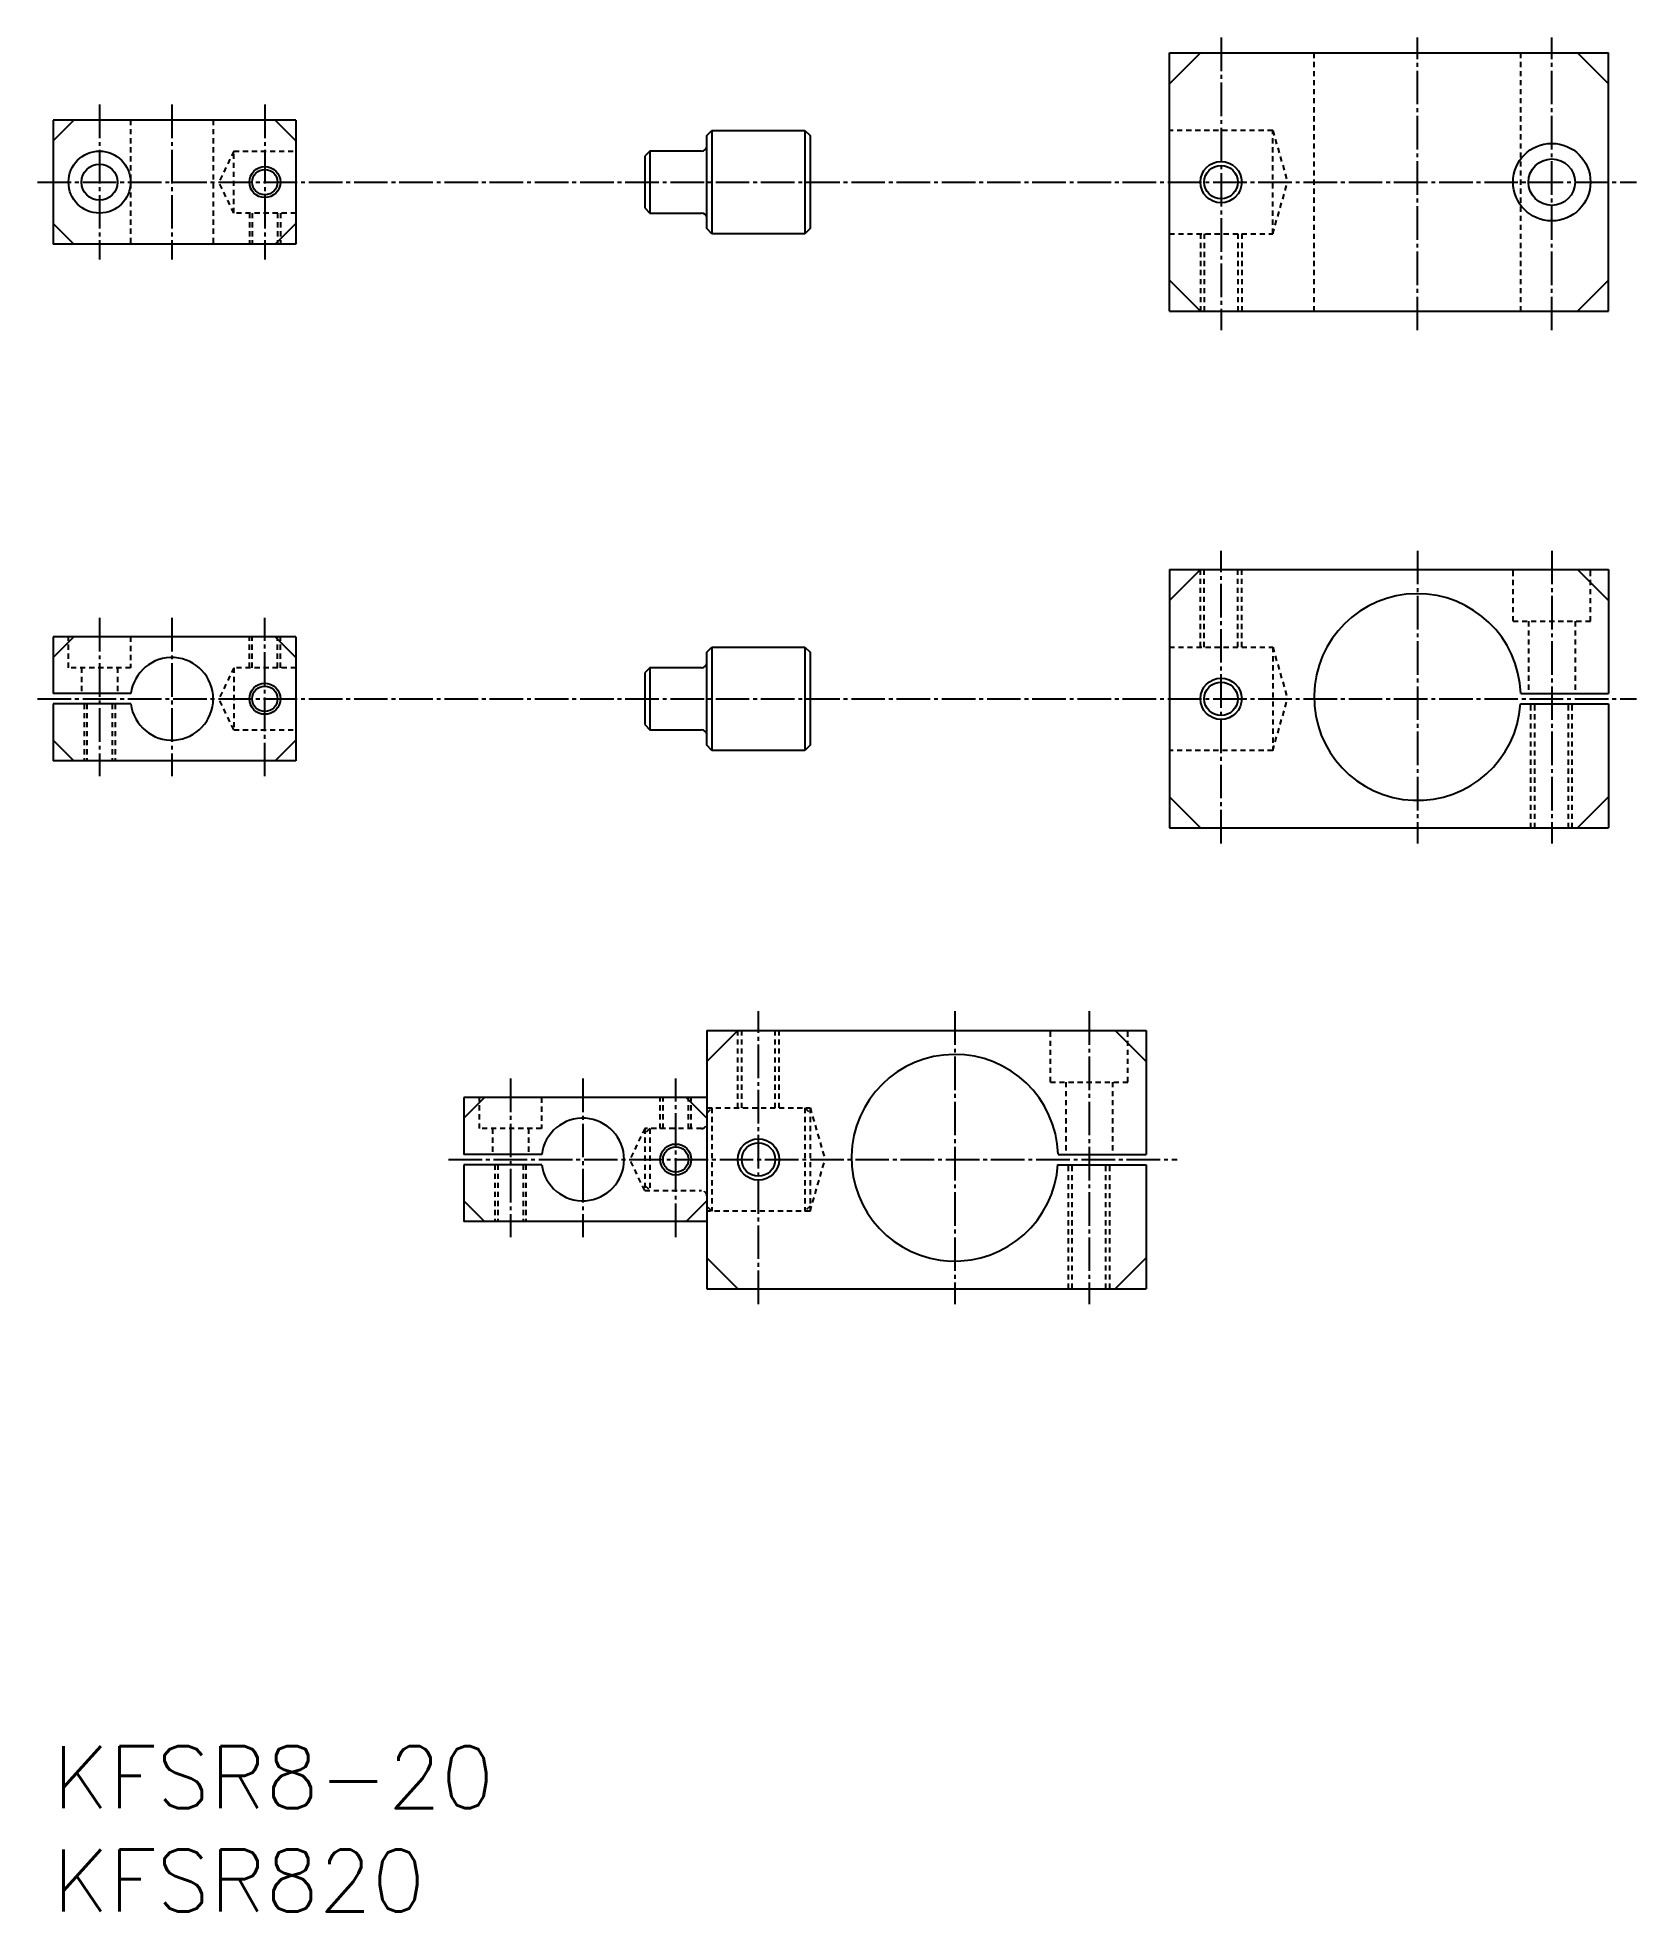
# Model space of a CAD drawing. Extents: x -291 to -136, y -3972 to -3791.
import ezdxf

# ---------------------------------------------------------------- set-up
doc = ezdxf.new("R2010")
doc.units = 0
doc.header["$LTSCALE"] = 0.25
doc.linetypes.add('CENTER', pattern=[17.5, 13, -1.5, 1.5, -1.5])
doc.linetypes.add('DASHED', pattern=[3.5, 2, -1.5])
doc.layers.get('0').update_dxf_attribs({"linetype": 'CONTINUOUS'})
doc.layers.add('CENTER', color=1, linetype='CENTER')
doc.styles.get("Standard").update_dxf_attribs({"font": 'txt', "bigfont": 'BIGFONT'})

msp = doc.modelspace()

# ---------------------------------------------------------------- linework, layer by layer
at = {"color": 7, "linetype": 'CONTINUOUS'}
for p, q in [((-181.3, -3792.6), (-138.8, -3792.6)), ((-181.3, -3817.6), (-181.3, -3792.6)), ((-181.3, -3795.6), (-178.3, -3792.6)), ((-141.8, -3792.6), (-138.8, -3795.6)), ((-138.8, -3817.6), (-138.8, -3792.6)), ((-265.82, -3799.1), (-289.32, -3799.1)), ((-289.32, -3799.1), (-289.32, -3811.1)), ((-289.32, -3801.1), (-287.32, -3799.1)), ((-267.82, -3799.1), (-265.82, -3801.1)), ((-265.82, -3799.1), (-265.82, -3811.1)), ((-226.06, -3800.6), (-225.56, -3800.1)), ((-226.06, -3809.6), (-226.06, -3800.6)), ((-225.56, -3800.1), (-216.56, -3800.1)), ((-216.56, -3800.1), (-216.06, -3800.6)), ((-216.06, -3800.6), (-216.06, -3809.6)), ((-231.56, -3802.1), (-232.06, -3802.6)), ((-232.06, -3802.6), (-232.06, -3807.6)), ((-226.56, -3802.1), (-231.56, -3802.1)), ((-231.56, -3802.1), (-231.56, -3808.1)), ((-232.06, -3807.6), (-231.56, -3808.1)), ((-231.56, -3808.1), (-226.56, -3808.1)), ((-289.32, -3809.1), (-287.32, -3811.1)), ((-267.82, -3811.1), (-265.82, -3809.1)), ((-225.56, -3810.1), (-226.06, -3809.6)), ((-216.56, -3810.1), (-225.56, -3810.1)), ((-216.06, -3809.6), (-216.56, -3810.1)), ((-265.82, -3811.1), (-289.32, -3811.1)), ((-178.3, -3817.6), (-181.3, -3814.6)), ((-141.8, -3817.6), (-138.8, -3814.6)), ((-181.3, -3817.6), (-138.8, -3817.6)), ((-181.3, -3842.6), (-181.3, -3867.6)), ((-181.3, -3842.6), (-138.8, -3842.6)), ((-181.3, -3845.6), (-178.3, -3842.6)), ((-141.8, -3842.6), (-138.8, -3845.6)), ((-138.8, -3842.6), (-138.8, -3854.6)), ((-265.82, -3849.1), (-289.32, -3849.1)), ((-289.32, -3849.1), (-289.32, -3854.6)), ((-289.32, -3851.1), (-287.32, -3849.1)), ((-267.82, -3849.1), (-265.82, -3851.1)), ((-265.82, -3849.1), (-265.82, -3861.1)), ((-226.06, -3850.6), (-225.56, -3850.1)), ((-226.06, -3859.6), (-226.06, -3850.6)), ((-225.56, -3850.1), (-216.56, -3850.1)), ((-216.56, -3850.1), (-216.06, -3850.6)), ((-216.06, -3850.6), (-216.06, -3859.6)), ((-231.56, -3852.1), (-232.06, -3852.6)), ((-232.06, -3852.6), (-232.06, -3857.6)), ((-231.56, -3852.1), (-231.56, -3858.1)), ((-226.56, -3852.1), (-231.56, -3852.1)), ((-281.79, -3854.6), (-289.32, -3854.6)), ((-147.3, -3854.6), (-138.8, -3854.6)), ((-289.32, -3855.6), (-289.32, -3861.1)), ((-281.79, -3855.6), (-289.32, -3855.6)), ((-147.32, -3855.6), (-138.8, -3855.6)), ((-138.8, -3855.6), (-138.8, -3867.6)), ((-232.06, -3857.6), (-231.56, -3858.1)), ((-231.56, -3858.1), (-226.56, -3858.1)), ((-289.32, -3859.1), (-287.32, -3861.1)), ((-265.82, -3859.1), (-267.82, -3861.1)), ((-225.56, -3860.1), (-226.06, -3859.6)), ((-216.56, -3860.1), (-225.56, -3860.1)), ((-216.06, -3859.6), (-216.56, -3860.1)), ((-265.82, -3861.1), (-289.32, -3861.1)), ((-178.3, -3867.6), (-181.3, -3864.6)), ((-138.8, -3864.6), (-141.8, -3867.6)), ((-181.3, -3867.6), (-138.8, -3867.6)), ((-226.06, -3887.18), (-183.56, -3887.18)), ((-226.06, -3887.18), (-226.06, -3912.18)), ((-226.06, -3890.18), (-223.06, -3887.18)), ((-183.56, -3890.18), (-186.56, -3887.18)), ((-183.56, -3887.18), (-183.56, -3899.18)), ((-249.56, -3893.68), (-249.56, -3899.18)), ((-226.06, -3893.68), (-249.56, -3893.68)), ((-249.56, -3895.68), (-247.56, -3893.68)), ((-228.06, -3893.68), (-226.06, -3895.68)), ((-242.03, -3899.18), (-249.56, -3899.18)), ((-242.03, -3900.18), (-249.56, -3900.18)), ((-249.56, -3900.18), (-249.56, -3905.68)), ((-192.08, -3900.18), (-183.56, -3900.18)), ((-192.07, -3899.18), (-183.56, -3899.18)), ((-183.56, -3900.18), (-183.56, -3912.18)), ((-247.56, -3905.68), (-249.56, -3903.68)), ((-228.06, -3905.68), (-226.06, -3903.68)), ((-226.06, -3905.68), (-249.56, -3905.68)), ((-226.06, -3909.18), (-223.06, -3912.18)), ((-186.56, -3912.18), (-183.56, -3909.18)), ((-226.06, -3912.18), (-183.56, -3912.18))]:
    msp.add_line(p, q, dxfattribs=at)
at = {"color": 3, "linetype": 'DASHED'}
for p, q in [((-167.3, -3817.6), (-167.3, -3792.6)), ((-147.3, -3817.6), (-147.3, -3792.6)), ((-281.82, -3799.1), (-281.82, -3811.1)), ((-273.82, -3799.1), (-273.82, -3811.1)), ((-171.3, -3800.1), (-181.3, -3800.1)), ((-171.3, -3800.1), (-169.86, -3805.1)), ((-171.3, -3810.1), (-171.3, -3800.1)), ((-271.82, -3802.1), (-273.27, -3805.1)), ((-271.82, -3808.1), (-271.82, -3802.1)), ((-271.82, -3802.1), (-265.82, -3802.1)), ((-271.82, -3808.1), (-273.27, -3805.1)), ((-171.3, -3810.1), (-169.86, -3805.1)), ((-265.82, -3808.1), (-271.82, -3808.1)), ((-270.32, -3808.1), (-270.32, -3811.1)), ((-270.05, -3808.1), (-270.05, -3811.1)), ((-267.59, -3808.1), (-267.59, -3811.1)), ((-267.32, -3808.1), (-267.32, -3811.1)), ((-181.3, -3810.1), (-171.3, -3810.1)), ((-178.3, -3810.1), (-178.3, -3817.6)), ((-177.92, -3810.1), (-177.92, -3817.6)), ((-174.68, -3810.1), (-174.68, -3817.6)), ((-174.3, -3810.1), (-174.3, -3817.6)), ((-178.3, -3850.1), (-178.3, -3842.6)), ((-177.92, -3850.1), (-177.92, -3842.6)), ((-174.68, -3850.1), (-174.68, -3842.6)), ((-174.3, -3850.1), (-174.3, -3842.6)), ((-148.05, -3847.6), (-148.05, -3842.6)), ((-140.55, -3847.6), (-140.55, -3842.6)), ((-148.05, -3847.6), (-140.55, -3847.6)), ((-146.55, -3847.6), (-146.55, -3854.6)), ((-142.05, -3847.6), (-142.05, -3854.6)), ((-287.82, -3852.1), (-287.82, -3849.1)), ((-281.82, -3849.1), (-281.82, -3852.1)), ((-270.32, -3852.1), (-270.32, -3849.1)), ((-270.05, -3852.1), (-270.05, -3849.1)), ((-267.59, -3852.1), (-267.59, -3849.1)), ((-267.32, -3852.1), (-267.32, -3849.1)), ((-181.3, -3850.1), (-171.3, -3850.1)), ((-171.3, -3850.1), (-169.86, -3855.1)), ((-171.3, -3850.1), (-171.3, -3860.1)), ((-281.82, -3852.1), (-287.82, -3852.1)), ((-286.57, -3852.1), (-286.57, -3854.6)), ((-283.07, -3852.1), (-283.07, -3854.6)), ((-271.82, -3852.1), (-273.27, -3855.1)), ((-265.82, -3852.1), (-271.82, -3852.1)), ((-271.82, -3852.1), (-271.82, -3858.1)), ((-271.82, -3858.1), (-273.27, -3855.1)), ((-171.3, -3860.1), (-169.86, -3855.1)), ((-286.32, -3855.6), (-286.32, -3861.1)), ((-286.05, -3855.6), (-286.05, -3861.1)), ((-283.59, -3855.6), (-283.59, -3861.1)), ((-283.32, -3855.6), (-283.32, -3861.1)), ((-146.31, -3867.6), (-146.31, -3855.6)), ((-145.93, -3867.6), (-145.93, -3855.6)), ((-142.69, -3867.6), (-142.69, -3855.6)), ((-142.31, -3867.6), (-142.31, -3855.6)), ((-271.82, -3858.1), (-265.82, -3858.1)), ((-171.3, -3860.1), (-181.3, -3860.1)), ((-223.06, -3894.68), (-223.06, -3887.18)), ((-222.68, -3894.68), (-222.68, -3887.18)), ((-219.44, -3894.68), (-219.44, -3887.18)), ((-219.06, -3894.68), (-219.06, -3887.18)), ((-192.81, -3892.18), (-192.81, -3887.18)), ((-185.31, -3892.18), (-185.31, -3887.18)), ((-192.81, -3892.18), (-185.31, -3892.18)), ((-191.31, -3892.18), (-191.31, -3899.18)), ((-186.81, -3892.18), (-186.81, -3899.18)), ((-248.06, -3896.68), (-248.06, -3893.68)), ((-242.06, -3893.68), (-242.06, -3896.68)), ((-230.56, -3896.68), (-230.56, -3893.68)), ((-230.29, -3896.68), (-230.29, -3893.68)), ((-227.83, -3896.68), (-227.83, -3893.68)), ((-227.56, -3896.68), (-227.56, -3893.68)), ((-226.06, -3894.68), (-216.06, -3894.68)), ((-226.06, -3895.18), (-225.56, -3894.68)), ((-225.56, -3894.68), (-225.56, -3904.68)), ((-216.56, -3894.68), (-216.06, -3895.18)), ((-216.56, -3894.68), (-216.56, -3904.68)), ((-216.06, -3894.68), (-216.06, -3904.68)), ((-216.06, -3894.68), (-214.62, -3899.68)), ((-242.06, -3896.68), (-248.06, -3896.68)), ((-246.81, -3896.68), (-246.81, -3899.18)), ((-243.31, -3896.68), (-243.31, -3899.18)), ((-232.06, -3896.68), (-233.5, -3899.68)), ((-226.56, -3896.68), (-232.06, -3896.68)), ((-232.06, -3896.68), (-232.06, -3902.68)), ((-231.56, -3896.68), (-232.06, -3897.18)), ((-231.56, -3896.68), (-231.56, -3902.68)), ((-246.56, -3900.18), (-246.56, -3905.68)), ((-246.29, -3900.18), (-246.29, -3905.68)), ((-243.83, -3900.18), (-243.83, -3905.68)), ((-243.56, -3900.18), (-243.56, -3905.68)), ((-232.06, -3902.68), (-233.5, -3899.68)), ((-216.06, -3904.68), (-214.62, -3899.68)), ((-191.07, -3912.18), (-191.07, -3900.18)), ((-190.69, -3912.18), (-190.69, -3900.18)), ((-187.45, -3912.18), (-187.45, -3900.18)), ((-187.07, -3912.18), (-187.07, -3900.18)), ((-232.06, -3902.18), (-231.56, -3902.68)), ((-232.06, -3902.68), (-226.56, -3902.68)), ((-225.56, -3904.68), (-226.06, -3904.18)), ((-216.06, -3904.18), (-216.56, -3904.68)), ((-216.06, -3904.68), (-226.06, -3904.68))]:
    msp.add_line(p, q, dxfattribs=at)
at = {"color": 7, "linetype": 'CONTINUOUS'}
for centre, radius in [((-284.82, -3805.1), 3), ((-144.3, -3805.1), 3.75), ((-144.3, -3805.1), 2.25), ((-284.82, -3805.1), 1.75), ((-268.82, -3805.1), 1.23), ((-176.3, -3805.1), 1.62), ((-176.3, -3855.1), 1.62), ((-268.82, -3855.1), 1.23), ((-229.06, -3899.68), 1.23), ((-221.06, -3899.68), 1.62)]:
    msp.add_circle(centre, radius, dxfattribs=at)
at = {"color": 3, "linetype": 'CONTINUOUS'}
for centre, radius in [((-268.82, -3805.1), 1.5), ((-176.3, -3805.1), 2), ((-268.82, -3855.1), 1.5), ((-176.3, -3855.1), 2), ((-229.06, -3899.68), 1.5), ((-221.06, -3899.68), 2)]:
    msp.add_circle(centre, radius, dxfattribs=at)
at = {"color": 7, "linetype": 'CONTINUOUS'}
for centre, radius, start, end in [((-226.56, -3801.6), 0.5, 270, 0), ((-157.3, -3854.93), 10, 1.9011, 356.1683), ((-277.82, -3855.1), 4, 187.1808, 172.8192), ((-226.56, -3851.6), 0.5, 270, 0), ((-202.06, -3899.51), 10, 1.9011, 356.1683), ((-238.06, -3899.68), 4, 187.1808, 172.8192)]:
    msp.add_arc(centre, radius, start, end, dxfattribs=at)
at = {"color": 3, "linetype": 'DASHED'}
for centre, start, end in [((-226.56, -3896.18), 270, 0), ((-226.56, -3903.18), 0, 90)]:
    msp.add_arc(centre, 0.5, start, end, dxfattribs=at)
at = {"layer": 'CENTER', "color": 1, "linetype": 'CENTER'}
for p, q in [((-176.3, -3791.1), (-176.3, -3819.44)), ((-157.3, -3819.44), (-157.3, -3791.1)), ((-144.3, -3819.44), (-144.3, -3791.1)), ((-284.82, -3797.6), (-284.82, -3812.6)), ((-277.82, -3797.6), (-277.82, -3812.6)), ((-268.82, -3797.6), (-268.82, -3812.6)), ((-290.82, -3805.1), (-136.1, -3805.1)), ((-176.3, -3869.1), (-176.3, -3840.77)), ((-157.3, -3840.77), (-157.3, -3869.1)), ((-144.3, -3840.77), (-144.3, -3869.1)), ((-284.82, -3847.27), (-284.82, -3862.6)), ((-277.82, -3847.27), (-277.82, -3862.6)), ((-268.82, -3862.6), (-268.82, -3847.27)), ((-290.82, -3855.1), (-136.1, -3855.1)), ((-221.06, -3913.68), (-221.06, -3885.34)), ((-202.06, -3885.34), (-202.06, -3913.68)), ((-189.06, -3885.34), (-189.06, -3913.68)), ((-245.06, -3891.84), (-245.06, -3907.18)), ((-238.06, -3891.84), (-238.06, -3907.18)), ((-229.06, -3907.18), (-229.06, -3891.84)), ((-251.06, -3899.68), (-180.56, -3899.68))]:
    msp.add_line(p, q, dxfattribs=at)
at = {"layer": 'CENTER', "color": 7, "linetype": 'CONTINUOUS'}
for p, q in [((-225.56, -3800.1), (-225.56, -3810.1)), ((-216.56, -3800.1), (-216.56, -3810.1)), ((-225.56, -3850.1), (-225.56, -3860.1)), ((-216.56, -3850.1), (-216.56, -3860.1))]:
    msp.add_line(p, q, dxfattribs=at)
for centre in [(-226.56, -3808.6), (-226.56, -3858.6)]:
    msp.add_arc(centre, 0.5, 0, 90, dxfattribs=at)

# ---------------------------------------------------------------- texts
at = {"color": 7, "linetype": 'CONTINUOUS'}
for s, p in [('KFSR8-20', (-289.32, -3962.45)), ('KFSR820', (-289.32, -3972.45))]:
    msp.add_text(s, height=6, dxfattribs=at).set_placement(p)

doc.saveas('drawing.dxf')
